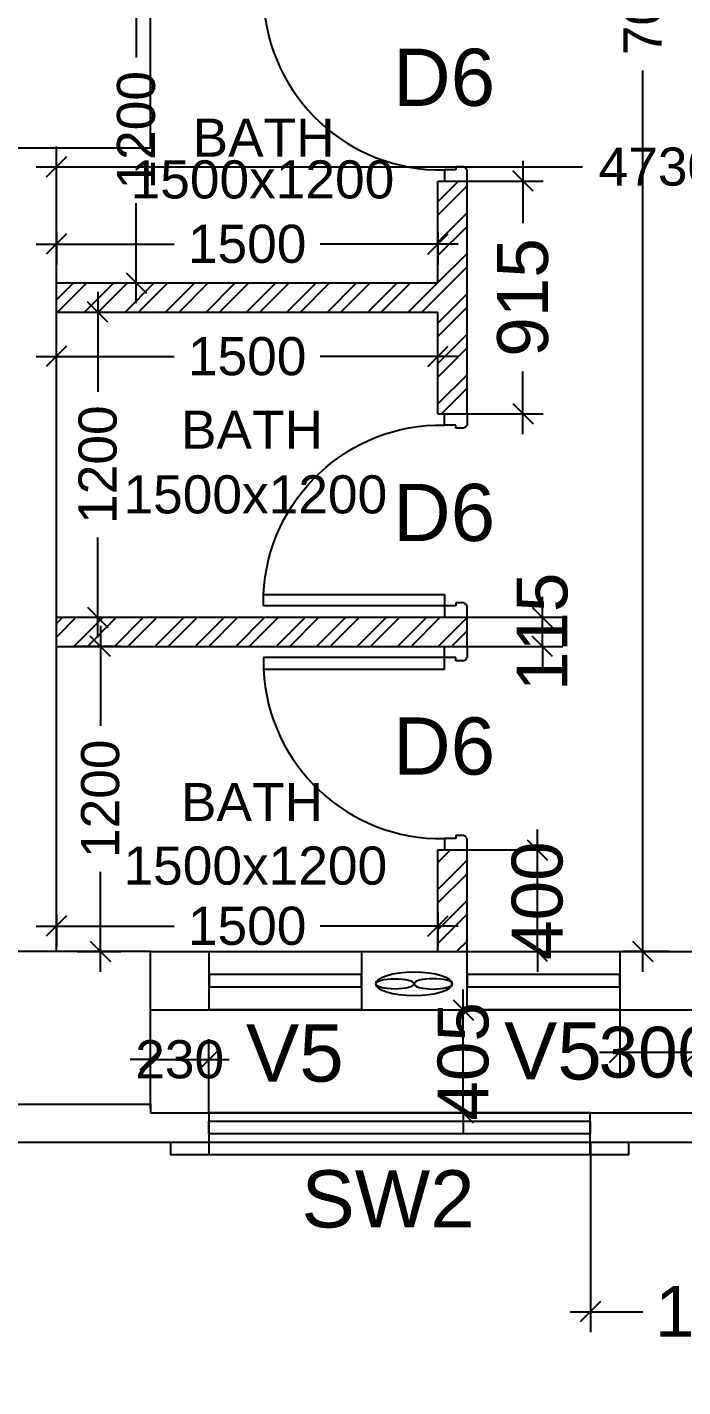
# Model space of a CAD drawing. Extents: x 7620542 to 7843793, y -6476226 to -6093835.
# Drawn here: x 7754414 to 7756992, y -6455836 to -6450489 of the extents above; entities that cross this region are included whole.
import ezdxf
from ezdxf.enums import TextEntityAlignment as Align

# ---------------------------------------------------------------- set-up
doc = ezdxf.new("R2010")
doc.units = 0
doc.header["$LTSCALE"] = 600
doc.header["$MEASUREMENT"] = 0
doc.header["$PDMODE"] = 35
doc.layers.get('0').update_dxf_attribs({"linetype": 'CONTINUOUS'})
doc.layers.get('Defpoints').update_dxf_attribs({"linetype": 'CONTINUOUS'})
for name, color, linetype in [('chajja', 7, 'CONTINUOUS'), ('DIM', 8, 'CONTINUOUS'), ('DIM-TEXT', 8, 'CONTINUOUS'), ('DOOR', 32, 'CONTINUOUS'), ('Ele Proje.', 7, 'CONTINUOUS'), ('Exaust', 8, 'CONTINUOUS'), ('joinery', 7, 'CONTINUOUS'), ('LA-column', 3, 'CONTINUOUS'), ('Room Dim', 1, 'CONTINUOUS'), ('T Wall', 8, 'CONTINUOUS'), ('TEXT', 6, 'CONTINUOUS'), ('Toi. Wall Hat', 3, 'CONTINUOUS'), ('Walls', 7, 'CONTINUOUS'), ('WIN', 151, 'CONTINUOUS'), ('Working Dim', 5, 'CONTINUOUS')]:
    doc.layers.add(name, color=color, linetype=linetype)
doc.styles.add('ari', font='arial.ttf')
doc.styles.add('ARIAL', font='arial.ttf')
doc.styles.add('RT', font='romant.shx')
doc.styles.get("Standard").update_dxf_attribs({"font": 'romans.shx'})
doc.dimstyles.new('int. dim', dxfattribs={"dimtxt": 450, "dimasz": 80, "dimexe": 80, "dimexo": 0, "dimgap": 70, "dimtad": 0, "dimdec": 0, "dimzin": 12, "dimdsep": 46, "dimtxsty": 'ari', "dimblk": 'OBLIQUE', "dimcen": 2, "dimdle": 80, "dimclrd": 256, "dimclre": 256, "dimclrt": 6, "dimadec": 0, "dimazin": 0, "dimtfac": 1, "dimtdec": 0, "dimtix": 1, "dimtmove": 2, "dimatfit": 3, "dimfxl": 1, "dimtolj": 1, "dimtzin": 0, "dimlwd": -1, "dimlwe": -1, "dimarcsym": 0})
doc.dimstyles.new('STANDARD$0', dxfattribs={"dimscale": 0, "dimtxt": 150, "dimasz": 125, "dimexe": 0.75, "dimexo": 1, "dimgap": 25, "dimtad": 1, "dimdec": 0, "dimdsep": 46, "dimtxsty": 'Standard', "dimblk1": 'DOT', "dimblk2": 'DOT', "dimsah": 1, "dimcen": 2.5, "dimclrd": 1, "dimclre": 1, "dimclrt": 3, "dimadec": 0, "dimazin": 0, "dimtfac": 1, "dimtdec": 0, "dimtmove": 0, "dimatfit": 3, "dimldrblk": 'DOT', "dimfxl": 1, "dimtolj": 1, "dimtzin": 0, "dimarcsym": 0})
doc.dimstyles.new('TEXT', dxfattribs={"dimscale": 0, "dimtxt": 600, "dimasz": 300, "dimexe": 300, "dimexo": 30, "dimgap": 50, "dimtad": 0, "dimdec": 0, "dimzin": 0, "dimdsep": 46, "dimtxsty": 'RT', "dimblk": 'OBLIQUE', "dimcen": 0.09, "dimdle": 300, "dimclrd": 256, "dimclre": 256, "dimclrt": 170, "dimadec": 0, "dimazin": 0, "dimtfac": 1, "dimtdec": 0, "dimtofl": 0, "dimtmove": 2, "dimatfit": 3, "dimfxl": 1, "dimfrac": 2, "dimtolj": 1, "dimtzin": 0, "dimlwd": -1, "dimlwe": -1, "dimarcsym": 0})

# ---------------------------------------------------------------- blocks, each defined once
blk = doc.blocks.new('_Oblique')
at = {"color": 0, "linetype": 'ByBlock', "lineweight": -2}
blk.add_line((-0.5, -0.5), (0.5, 0.5), dxfattribs=at)
blk = doc.blocks.new('*D486')
at = {"layer": 'Defpoints', "color": 0, "linetype": 'Continuous', "transparency": 16777216}
for p in [(7720379, -6454803.7, -0.3), (7761439, -6454873.9, -11.4), (7720379, -6458212.2)]:
    blk.add_point(p, dxfattribs=at)
at = {"layer": 'DIM-TEXT', "transparency": 16777216}
for p, q in [((7720379, -6454803.7), (7720379, -6458512.2)), ((7761439, -6454873.9), (7761439, -6458512.2)), ((7720079, -6458212.2), (7730596.3, -6458212.2)), ((7761739, -6458212.2), (7751221.7, -6458212.2))]:
    blk.add_line(p, q, dxfattribs=at)
at = {"layer": 'DIM-TEXT', "linetype": 'Continuous', "transparency": 16777216, "xscale": 300, "yscale": 300, "zscale": 300, "rotation": 180}
blk.add_blockref('_Oblique', (7720379, -6458212.2), dxfattribs=at)
at = {"layer": 'DIM-TEXT', "linetype": 'Continuous', "transparency": 16777216, "xscale": 300, "yscale": 300, "zscale": 300}
blk.add_blockref('_Oblique', (7761439, -6458212.2), dxfattribs=at)
at = {"layer": 'DIM-TEXT', "color": 170, "linetype": 'Continuous', "transparency": 16777216, "insert": (7740909, -6458212.2), "char_height": 750, "attachment_point": 5, "style": 'ari'}
blk.add_mtext('\\A1;{\\H1.067x;GENERAL MEDICINE (MALE - 30 Beds )}', dxfattribs=at)
blk = doc.blocks.new('*D489')
at = {"layer": 'Defpoints', "color": 0, "transparency": 16777216}
for p in [(7755128.6, -6454549), (7754898.9, -6454741.3, -21.5), (7755128.6, -6454758.8, -21.5)]:
    blk.add_point(p, dxfattribs=at)
at = {"layer": 'Working Dim', "transparency": 16777216}
for p, q in [((7754898.9, -6454741.3), (7754898.9, -6454469)), ((7755128.6, -6454758.8), (7755128.6, -6454469)), ((7754898.9, -6454549), (7754818.9, -6454549)), ((7754898.9, -6454549), (7755128.6, -6454549)), ((7755128.6, -6454549), (7755208.6, -6454549))]:
    blk.add_line(p, q, dxfattribs=at)
at = {"layer": 'Working Dim', "transparency": 16777216, "xscale": 80, "yscale": 80, "zscale": 80}
blk.add_blockref('_Oblique', (7754898.9, -6454549), dxfattribs=at)
at = {"layer": 'Working Dim', "transparency": 16777216, "xscale": 80, "yscale": 80, "zscale": 80, "rotation": 180}
blk.add_blockref('_Oblique', (7755128.6, -6454549), dxfattribs=at)
at = {"layer": 'Working Dim', "color": 6, "transparency": 16777216, "insert": (7755013.7, -6454549), "char_height": 150, "attachment_point": 5, "style": 'ari'}
blk.add_mtext('\\A1;230', dxfattribs=at)
blk = doc.blocks.new('*D832')
at = {"layer": 'Defpoints', "color": 0, "transparency": 16777216}
for p in [(7720379.1, -6454723.9), (7761439.2, -6454874.2), (7761439.2, -6459253.4)]:
    blk.add_point(p, dxfattribs=at)
at = {"layer": 'DIM', "color": 8, "transparency": 16777216}
for p, q in [((7720379.1, -6454723.9), (7720379.1, -6459553.4)), ((7761439.2, -6454874.2), (7761439.2, -6459553.4)), ((7720079.1, -6459253.4), (7739201.2, -6459253.4)), ((7761739.2, -6459253.4), (7742617.1, -6459253.4))]:
    blk.add_line(p, q, dxfattribs=at)
at = {"layer": 'DIM', "color": 8, "transparency": 16777216, "xscale": 300, "yscale": 300, "zscale": 300, "rotation": 180}
blk.add_blockref('_Oblique', (7720379.1, -6459253.4), dxfattribs=at)
at = {"layer": 'DIM', "color": 8, "transparency": 16777216, "xscale": 300, "yscale": 300, "zscale": 300}
blk.add_blockref('_Oblique', (7761439.2, -6459253.4), dxfattribs=at)
at = {"layer": 'DIM', "color": 7, "transparency": 16777216, "insert": (7740909.2, -6459253.4), "char_height": 750, "attachment_point": 5, "style": 'ari'}
blk.add_mtext('\\A1;41.06m', dxfattribs=at)
blk = doc.blocks.new('*D1853')
at = {"layer": 'Defpoints', "color": 0, "transparency": 16777216}
for p in [(7756628.6, -6454873.8, -21.5), (7757758.7, -6454874.2, -7.8), (7757758.7, -6455540.7)]:
    blk.add_point(p, dxfattribs=at)
at = {"layer": 'Working Dim', "transparency": 16777216}
for p, q in [((7756628.6, -6454873.8), (7756628.6, -6455620.7)), ((7757758.7, -6454874.2), (7757758.7, -6455620.7)), ((7756548.6, -6455540.7), (7756834.8, -6455540.7)), ((7757838.7, -6455540.7), (7757552.5, -6455540.7))]:
    blk.add_line(p, q, dxfattribs=at)
at = {"layer": 'Working Dim', "transparency": 16777216, "xscale": 80, "yscale": 80, "zscale": 80, "rotation": 180}
blk.add_blockref('_Oblique', (7756628.6, -6455540.7), dxfattribs=at)
at = {"layer": 'Working Dim', "transparency": 16777216, "xscale": 80, "yscale": 80, "zscale": 80}
blk.add_blockref('_Oblique', (7757758.7, -6455540.7), dxfattribs=at)
at = {"layer": 'Working Dim', "color": 6, "transparency": 16777216, "insert": (7757193.6, -6455540.7), "char_height": 200, "attachment_point": 5, "style": 'ari'}
blk.add_mtext('\\A1;1130', dxfattribs=at)
blk = doc.blocks.new('A$C153C7E87')
at = {"layer": 'Exaust', "color": 10, "extrusion": (0, 0, -1)}
for centre, major_axis, ratio in [((0, 0), (150.2, 0.1), 0.312125), ((-75.1, 0), (75.1, 0), 0.271389)]:
    blk.add_ellipse(centre, major_axis=major_axis, ratio=ratio, start_param=3.141593, end_param=9.424778, dxfattribs=at)
at = {"layer": 'Exaust', "color": 10}
blk.add_ellipse((75.1, 0), major_axis=(75.1, 0), ratio=0.271389, dxfattribs=at)
blk = doc.blocks.new('*D2109')
at = {"layer": 'Defpoints', "color": 0, "transparency": 16777216}
for p in [(7755959.4, -6454354, -21), (7756129.1, -6454354), (7755964.4, -6454758.9, -21.5)]:
    blk.add_point(p, dxfattribs=at)
at = {"layer": 'Working Dim', "transparency": 16777216}
for p, q in [((7756129.1, -6454354), (7756129.1, -6454274)), ((7755959.4, -6454354), (7756209.1, -6454354)), ((7756129.1, -6454758.9), (7756129.1, -6454354)), ((7755964.4, -6454758.9), (7756209.1, -6454758.9)), ((7756129.1, -6454758.9), (7756129.1, -6454838.9))]:
    blk.add_line(p, q, dxfattribs=at)
at = {"layer": 'Working Dim', "transparency": 16777216, "xscale": 80, "yscale": 80, "zscale": 80}
for p, rotation in [((7756129.1, -6454354), 270), ((7756129.1, -6454758.9), 90)]:
    blk.add_blockref('_Oblique', p, dxfattribs=dict(at, rotation=rotation))
at = {"layer": 'Working Dim', "color": 6, "transparency": 16777216, "insert": (7756129.1, -6454556.4), "char_height": 200, "attachment_point": 5, "rotation": 90, "style": 'ari'}
blk.add_mtext('\\A1;405', dxfattribs=at)
blk = doc.blocks.new('*D2112')
at = {"layer": 'Defpoints', "color": 0, "transparency": 16777216}
for p in [(7756744, -6454353.9), (7757044.1, -6454353.9), (7756744, -6454521.3)]:
    blk.add_point(p, dxfattribs=at)
at = {"layer": 'Working Dim', "transparency": 16777216}
for p, q in [((7756744, -6454353.9), (7756744, -6454601.3)), ((7757044.1, -6454353.9), (7757044.1, -6454601.3)), ((7756744, -6454521.3), (7756664, -6454521.3)), ((7757044.1, -6454521.3), (7756744, -6454521.3)), ((7757044.1, -6454521.3), (7757124.1, -6454521.3))]:
    blk.add_line(p, q, dxfattribs=at)
at = {"layer": 'Working Dim', "transparency": 16777216, "xscale": 80, "yscale": 80, "zscale": 80}
blk.add_blockref('_Oblique', (7756744, -6454521.3), dxfattribs=at)
at = {"layer": 'Working Dim', "transparency": 16777216, "xscale": 80, "yscale": 80, "zscale": 80, "rotation": 180}
blk.add_blockref('_Oblique', (7757044.1, -6454521.3), dxfattribs=at)
at = {"layer": 'Working Dim', "color": 6, "transparency": 16777216, "insert": (7756894, -6454521.3), "char_height": 200, "attachment_point": 5, "style": 'ari'}
blk.add_mtext('\\A1;300', dxfattribs=at)
blk = doc.blocks.new('1000')
at = {"layer": 'DOOR'}
for p, q in [((0, -100), (0, 0)), ((0, 0), (49.7, 0)), ((49.7, 0), (49.7, -2.2)), ((63.2, -49.5), (49.7, -49.5)), ((49.7, -49.5), (49.7, -100)), ((63.2, -13.5), (61, -13.5)), ((63.2, -13.5), (63.2, -49.5)), ((836.8, -13.5), (836.8, -49.5)), ((836.8, -13.5), (839, -13.5)), ((836.8, -49.5), (850.3, -49.5)), ((850.3, 0), (850.3, -2.2)), ((900, 0), (850.3, 0)), ((850.3, -49.5), (850.3, -100)), ((900, -100), (900, 0)), ((49.7, -100), (0, -100)), ((49.7, -100), (49.7, -900.6)), ((100.2, -100), (49.7, -100)), ((100.2, -900.6), (100.2, -100)), ((850.3, -100), (900, -100)), ((49.7, -900.6), (100.2, -900.6))]:
    blk.add_line(p, q, dxfattribs=at)
for centre, major_axis, start_param, end_param in [((49.7, -13.5), (-7.95, 7.95), 3.926991, 5.497787), ((850.3, -13.5), (7.95, 7.95), 0.785398, 2.356194)]:
    blk.add_ellipse(centre, major_axis=major_axis, ratio=1, start_param=start_param, end_param=end_param, dxfattribs=at)
at = {"layer": 'DOOR', "color": 145}
blk.add_ellipse((64.3, -115.3), major_axis=(-519.7, 589.8), ratio=1, start_param=2.464943, end_param=4.009476, dxfattribs=at)
blk = doc.blocks.new('*D2489')
at = {"layer": 'Defpoints', "color": 0, "transparency": 16777216}
for p in [(7754529, -6453978.5, 5.1), (7756029, -6453968.9, -0.7), (7756029, -6454024)]:
    blk.add_point(p, dxfattribs=at)
at = {"layer": 'Working Dim', "transparency": 16777216}
for p, q in [((7754529, -6453978.5), (7754529, -6454104)), ((7756029, -6453968.9), (7756029, -6454104)), ((7754449, -6454024), (7754992.3, -6454024)), ((7756109, -6454024), (7755565.6, -6454024))]:
    blk.add_line(p, q, dxfattribs=at)
at = {"layer": 'Working Dim', "transparency": 16777216, "xscale": 80, "yscale": 80, "zscale": 80, "rotation": 180}
blk.add_blockref('_Oblique', (7754529, -6454024), dxfattribs=at)
at = {"layer": 'Working Dim', "transparency": 16777216, "xscale": 80, "yscale": 80, "zscale": 80}
blk.add_blockref('_Oblique', (7756029, -6454024), dxfattribs=at)
at = {"layer": 'Working Dim', "color": 6, "transparency": 16777216, "insert": (7755279, -6454024), "char_height": 150, "attachment_point": 5, "style": 'ari'}
blk.add_mtext('\\A1;1500', dxfattribs=at)
blk = doc.blocks.new('*D2490')
at = {"layer": 'Defpoints', "color": 0, "transparency": 16777216}
for p in [(7754610, -6452923.4, -0.7), (7754701.9, -6452923.4), (7754610, -6454123.8, 3.9)]:
    blk.add_point(p, dxfattribs=at)
at = {"layer": 'Working Dim', "transparency": 16777216}
for p, q in [((7754701.9, -6452843.4), (7754701.9, -6453236.9)), ((7754610, -6452923.4), (7754781.9, -6452923.4)), ((7754701.9, -6454203.8), (7754701.9, -6453810.2)), ((7754610, -6454123.8), (7754781.9, -6454123.8))]:
    blk.add_line(p, q, dxfattribs=at)
at = {"layer": 'Working Dim', "transparency": 16777216, "xscale": 80, "yscale": 80, "zscale": 80}
for p, rotation in [((7754701.9, -6452923.4), 90), ((7754701.9, -6454123.8), 270)]:
    blk.add_blockref('_Oblique', p, dxfattribs=dict(at, rotation=rotation))
at = {"layer": 'Working Dim', "color": 6, "transparency": 16777216, "insert": (7754701.9, -6453523.6), "char_height": 150, "attachment_point": 5, "rotation": 90, "style": 'ari'}
blk.add_mtext('\\A1;1200', dxfattribs=at)
blk = doc.blocks.new('*D2491')
at = {"layer": 'Defpoints', "color": 0, "transparency": 16777216}
for p in [(7754577.8, -6451609.4, -0.7), (7754691.8, -6451609.4), (7754577.8, -6452809.4, -0.7)]:
    blk.add_point(p, dxfattribs=at)
at = {"layer": 'Working Dim', "transparency": 16777216}
for p, q in [((7754691.8, -6451529.4), (7754691.8, -6451922.7)), ((7754577.8, -6451609.4), (7754771.8, -6451609.4)), ((7754691.8, -6452889.4), (7754691.8, -6452496)), ((7754577.8, -6452809.4), (7754771.8, -6452809.4))]:
    blk.add_line(p, q, dxfattribs=at)
at = {"layer": 'Working Dim', "transparency": 16777216, "xscale": 80, "yscale": 80, "zscale": 80}
for p, rotation in [((7754691.8, -6451609.4), 90), ((7754691.8, -6452809.4), 270)]:
    blk.add_blockref('_Oblique', p, dxfattribs=dict(at, rotation=rotation))
at = {"layer": 'Working Dim', "color": 6, "transparency": 16777216, "insert": (7754691.8, -6452209.4), "char_height": 150, "attachment_point": 5, "rotation": 90, "style": 'ari'}
blk.add_mtext('\\A1;1200', dxfattribs=at)
blk = doc.blocks.new('*D2492')
at = {"layer": 'Defpoints', "color": 0, "transparency": 16777216}
for p in [(7756029, -6451783.8), (7754529, -6451933.2, 5.1), (7756029, -6451933.2, -0.7)]:
    blk.add_point(p, dxfattribs=at)
at = {"layer": 'Working Dim', "transparency": 16777216}
for p, q in [((7754529, -6451933.2), (7754529, -6451703.8)), ((7756029, -6451933.2), (7756029, -6451703.8)), ((7754449, -6451783.8), (7754992.3, -6451783.8)), ((7756109, -6451783.8), (7755565.6, -6451783.8))]:
    blk.add_line(p, q, dxfattribs=at)
at = {"layer": 'Working Dim', "transparency": 16777216, "xscale": 80, "yscale": 80, "zscale": 80, "rotation": 180}
blk.add_blockref('_Oblique', (7754529, -6451783.8), dxfattribs=at)
at = {"layer": 'Working Dim', "transparency": 16777216, "xscale": 80, "yscale": 80, "zscale": 80}
blk.add_blockref('_Oblique', (7756029, -6451783.8), dxfattribs=at)
at = {"layer": 'Working Dim', "color": 6, "transparency": 16777216, "insert": (7755279, -6451783.8), "char_height": 150, "attachment_point": 5, "style": 'ari'}
blk.add_mtext('\\A1;1500', dxfattribs=at)
blk = doc.blocks.new('*D2493')
at = {"layer": 'Defpoints', "color": 0, "transparency": 16777216}
for p in [(7754620.4, -6450294.4, -0.7), (7754842.9, -6450294.4), (7754620.4, -6451494.4, -0.7)]:
    blk.add_point(p, dxfattribs=at)
at = {"layer": 'Working Dim', "transparency": 16777216}
for p, q in [((7754842.9, -6450214.4), (7754842.9, -6450607.7)), ((7754620.4, -6450294.4), (7754922.9, -6450294.4)), ((7754842.9, -6451574.4), (7754842.9, -6451181)), ((7754620.4, -6451494.4), (7754922.9, -6451494.4))]:
    blk.add_line(p, q, dxfattribs=at)
at = {"layer": 'Working Dim', "transparency": 16777216, "xscale": 80, "yscale": 80, "zscale": 80}
for p, rotation in [((7754842.9, -6450294.4), 90), ((7754842.9, -6451494.4), 270)]:
    blk.add_blockref('_Oblique', p, dxfattribs=dict(at, rotation=rotation))
at = {"layer": 'Working Dim', "color": 6, "transparency": 16777216, "insert": (7754842.9, -6450894.4), "char_height": 150, "attachment_point": 5, "rotation": 90, "style": 'ari'}
blk.add_mtext('\\A1;1200', dxfattribs=at)
blk = doc.blocks.new('*D2494')
at = {"layer": 'Defpoints', "color": 0, "transparency": 16777216}
for p in [(7754529, -6451294.4, 5.1), (7756029, -6451294.4, -0.7), (7754529, -6451341.9)]:
    blk.add_point(p, dxfattribs=at)
at = {"layer": 'Working Dim', "transparency": 16777216}
for p, q in [((7754529, -6451294.4), (7754529, -6451421.9)), ((7756029, -6451294.4), (7756029, -6451421.9)), ((7754449, -6451341.9), (7754992.3, -6451341.9)), ((7756109, -6451341.9), (7755565.6, -6451341.9))]:
    blk.add_line(p, q, dxfattribs=at)
at = {"layer": 'Working Dim', "transparency": 16777216, "xscale": 80, "yscale": 80, "zscale": 80, "rotation": 180}
blk.add_blockref('_Oblique', (7754529, -6451341.9), dxfattribs=at)
at = {"layer": 'Working Dim', "transparency": 16777216, "xscale": 80, "yscale": 80, "zscale": 80}
blk.add_blockref('_Oblique', (7756029, -6451341.9), dxfattribs=at)
at = {"layer": 'Working Dim', "color": 6, "transparency": 16777216, "insert": (7755279, -6451341.9), "char_height": 150, "attachment_point": 5, "style": 'ari'}
blk.add_mtext('\\A1;1500', dxfattribs=at)
blk = doc.blocks.new('*D2497')
at = {"layer": 'Defpoints', "color": 0, "transparency": 16777216}
for p in [(7759259.1, -6451038.2), (7754529, -6451233.5, 5.1), (7759259.1, -6451402.3, 5.1)]:
    blk.add_point(p, dxfattribs=at)
at = {"layer": 'Working Dim', "transparency": 16777216}
for p, q in [((7754529, -6451233.5), (7754529, -6450958.2)), ((7759259.1, -6451402.3), (7759259.1, -6450958.2)), ((7754449, -6451038.2), (7756597.3, -6451038.2)), ((7759339.1, -6451038.2), (7757190.8, -6451038.2))]:
    blk.add_line(p, q, dxfattribs=at)
at = {"layer": 'Working Dim', "transparency": 16777216, "xscale": 80, "yscale": 80, "zscale": 80, "rotation": 180}
blk.add_blockref('_Oblique', (7754529, -6451038.2), dxfattribs=at)
at = {"layer": 'Working Dim', "transparency": 16777216, "xscale": 80, "yscale": 80, "zscale": 80}
blk.add_blockref('_Oblique', (7759259.1, -6451038.2), dxfattribs=at)
at = {"layer": 'Working Dim', "color": 6, "transparency": 16777216, "insert": (7756894, -6451038.2), "char_height": 150, "attachment_point": 5, "style": 'ari'}
blk.add_mtext('\\A1;4730', dxfattribs=at)
blk = doc.blocks.new('*D2498')
at = {"layer": 'Defpoints', "color": 0, "transparency": 16777216}
for p in [(7756444.1, -6447038.8, 5.1), (7756834.8, -6447038.8), (7756940.2, -6454123.8, 5.1)]:
    blk.add_point(p, dxfattribs=at)
at = {"layer": 'Working Dim', "transparency": 16777216}
for p, q in [((7756834.8, -6446958.8), (7756834.8, -6450072.1)), ((7756444.1, -6447038.8), (7756914.8, -6447038.8)), ((7756834.8, -6454203.8), (7756834.8, -6450659.9)), ((7756940.2, -6454123.8), (7756754.8, -6454123.8))]:
    blk.add_line(p, q, dxfattribs=at)
at = {"layer": 'Working Dim', "transparency": 16777216, "xscale": 80, "yscale": 80, "zscale": 80}
for p, rotation in [((7756834.8, -6447038.8), 90), ((7756834.8, -6454123.8), 270)]:
    blk.add_blockref('_Oblique', p, dxfattribs=dict(at, rotation=rotation))
at = {"layer": 'Working Dim', "color": 6, "transparency": 16777216, "insert": (7756834.8, -6450366), "char_height": 150, "attachment_point": 5, "rotation": 90, "style": 'ari'}
blk.add_mtext('\\A1;7085', dxfattribs=at)
blk = doc.blocks.new('*D2501')
at = {"layer": 'Defpoints', "color": 0, "transparency": 16777216}
for p in [(7756144, -6453724.4), (7756420.5, -6453724.4), (7756144, -6454123.8)]:
    blk.add_point(p, dxfattribs=at)
at = {"layer": 'Working Dim', "transparency": 16777216}
for p, q in [((7756420.5, -6453724.4), (7756420.5, -6453644.4)), ((7756144, -6453724.4), (7756500.5, -6453724.4)), ((7756420.5, -6454123.8), (7756420.5, -6453724.4)), ((7756144, -6454123.8), (7756500.5, -6454123.8)), ((7756420.5, -6454123.8), (7756420.5, -6454203.8))]:
    blk.add_line(p, q, dxfattribs=at)
at = {"layer": 'Working Dim', "transparency": 16777216, "xscale": 80, "yscale": 80, "zscale": 80}
for p, rotation in [((7756420.5, -6453724.4), 270), ((7756420.5, -6454123.8), 90)]:
    blk.add_blockref('_Oblique', p, dxfattribs=dict(at, rotation=rotation))
at = {"layer": 'Working Dim', "color": 6, "transparency": 16777216, "insert": (7756420.5, -6453924.1), "char_height": 200, "attachment_point": 5, "rotation": 90, "style": 'ari'}
blk.add_mtext('\\A1;400', dxfattribs=at)
blk = doc.blocks.new('*D2502')
at = {"layer": 'Defpoints', "color": 0, "transparency": 16777216}
for p in [(7756144, -6452809.4), (7756439.8, -6452809.4), (7756144, -6452924.4)]:
    blk.add_point(p, dxfattribs=at)
at = {"layer": 'Working Dim', "transparency": 16777216}
for p, q in [((7756439.8, -6452809.4), (7756439.8, -6452729.4)), ((7756144, -6452809.4), (7756519.8, -6452809.4)), ((7756439.8, -6452924.4), (7756439.8, -6452809.4)), ((7756144, -6452924.4), (7756519.8, -6452924.4)), ((7756439.8, -6452924.4), (7756439.8, -6453004.4))]:
    blk.add_line(p, q, dxfattribs=at)
at = {"layer": 'Working Dim', "transparency": 16777216, "xscale": 80, "yscale": 80, "zscale": 80}
for p, rotation in [((7756439.8, -6452809.4), 270), ((7756439.8, -6452924.4), 90)]:
    blk.add_blockref('_Oblique', p, dxfattribs=dict(at, rotation=rotation))
at = {"layer": 'Working Dim', "color": 6, "transparency": 16777216, "insert": (7756439.8, -6452866.9), "char_height": 200, "attachment_point": 5, "rotation": 90, "style": 'ari'}
blk.add_mtext('\\A1;115', dxfattribs=at)
blk = doc.blocks.new('*D2503')
at = {"layer": 'Defpoints', "color": 0, "transparency": 16777216}
for p in [(7756144, -6451094.4), (7756363.5, -6451094.4), (7756144, -6452009.4)]:
    blk.add_point(p, dxfattribs=at)
at = {"layer": 'Working Dim', "transparency": 16777216}
for p, q in [((7756363.5, -6451014.4), (7756363.5, -6451260.2)), ((7756144, -6451094.4), (7756443.5, -6451094.4)), ((7756363.5, -6452089.4), (7756363.5, -6451843.5)), ((7756144, -6452009.4), (7756443.5, -6452009.4))]:
    blk.add_line(p, q, dxfattribs=at)
at = {"layer": 'Working Dim', "transparency": 16777216, "xscale": 80, "yscale": 80, "zscale": 80}
for p, rotation in [((7756363.5, -6451094.4), 90), ((7756363.5, -6452009.4), 270)]:
    blk.add_blockref('_Oblique', p, dxfattribs=dict(at, rotation=rotation))
at = {"layer": 'Working Dim', "color": 6, "transparency": 16777216, "insert": (7756363.5, -6451551.9), "char_height": 200, "attachment_point": 5, "rotation": 90, "style": 'ari'}
blk.add_mtext('\\A1;915', dxfattribs=at)

msp = doc.modelspace()

# ---------------------------------------------------------------- hatches: boundary and pattern name
at = {"layer": 'Toi. Wall Hat'}
h = msp.add_hatch(dxfattribs=at)
h.set_pattern_fill('ANSI32', color=10, scale=300, style=0)
h.set_pattern_definition([(45, (832124.8, -81878.66), (-79.5495129, 79.5495129), []), (45, (832177.84, -81878.66), (-79.5495129, 79.5495129), [])])
h.paths.add_polyline_path([(7757759.107, -6448979.351), (7757644.107, -6448979.351), (7757644.107, -6449379.882), (7757759.107, -6449379.882)])
h.paths.add_polyline_path([(7756143.974, -6448979.351), (7756028.974, -6448979.351), (7756028.974, -6449379.882), (7756143.974, -6449379.882)])
h.paths.add_polyline_path([(7756143.974, -6450179.882), (7754528.974, -6450179.882), (7754528.974, -6450294.882), (7756143.974, -6450294.882)])
h.paths.add_polyline_path([(7759259.107, -6450179.882), (7757644.107, -6450179.882), (7757644.107, -6450294.882), (7759259.107, -6450294.882)])
h.paths.add_polyline_path([(7759259.107, -6451494.882), (7757759.107, -6451494.882), (7757759.107, -6451094.882), (7757644.107, -6451094.882), (7757644.107, -6452009.882), (7757759.107, -6452009.882), (7757759.107, -6451609.882), (7759259.107, -6451609.882)])
h.paths.add_polyline_path([(7756143.974, -6451094.882), (7756028.974, -6451094.882), (7756028.974, -6451494.882), (7754528.974, -6451494.882), (7754528.974, -6451609.882), (7756028.974, -6451609.882), (7756028.974, -6452009.882), (7756143.974, -6452009.882)])
h.paths.add_polyline_path([(7756143.974, -6452809.882), (7754528.974, -6452809.882), (7754528.974, -6452924.882), (7756143.974, -6452924.882)])
h.paths.add_polyline_path([(7756143.974, -6453724.882), (7756028.974, -6453724.882), (7756028.974, -6454124.351), (7756143.974, -6454124.351)])
h.paths.add_polyline_path([(7757759.107, -6453724.882), (7757644.107, -6453724.882), (7757644.107, -6454124.351), (7757759.107, -6454124.351)])
h.paths.add_polyline_path([(7759259.107, -6452809.882), (7757644.107, -6452809.882), (7757644.107, -6452924.882), (7759259.107, -6452924.882)])

# ---------------------------------------------------------------- linework, layer by layer
at = {"layer": 'chajja', "color": 8}
msp.add_line((7756628.398, -6454923.885, -14.83), (7755128.398, -6454923.885, -14.83), dxfattribs=at)
at = {"layer": 'Ele Proje.', "elevation": -14.83}
for points in [[(7755128.398, -6454873.885), (7755128.398, -6454923.885), (7754978.398, -6454923.885), (7754978.398, -6454873.885)], [(7756778.398, -6454873.885), (7756778.398, -6454923.885), (7756628.398, -6454923.885), (7756628.398, -6454873.885)]]:
    msp.add_lwpolyline(points, dxfattribs=at)
at = {"layer": 'LA-column', "color": 2, "flags": 128}
for points, elevation in [([(7754298.972, -6450963.752), (7754898.972, -6450963.752), (7754898.972, -6450363.752), (7754298.972, -6450363.752)], -11.41), ([(7754299.15, -6454723.9), (7754899.15, -6454723.9), (7754899.15, -6454123.9), (7754299.15, -6454123.9)], -12.548)]:
    msp.add_lwpolyline(points, close=True, dxfattribs=dict(at, elevation=elevation))
at = {"layer": 'T Wall', "color": 6, "linetype": 'Continuous'}
for p, q in [((7756028.974, -6451494.351, -15.969), (7756028.974, -6451094.351, -15.969)), ((7756028.974, -6451094.351, -15.969), (7756143.974, -6451094.351, -15.969)), ((7756143.974, -6452009.351, -15.969), (7756143.974, -6451094.351, -15.969)), ((7754528.974, -6451494.351, -15.969), (7756028.974, -6451494.351, -15.969)), ((7754528.974, -6451609.351, -15.969), (7756028.974, -6451609.351, -15.969)), ((7756028.974, -6452009.351, -15.969), (7756028.974, -6451609.351, -15.969)), ((7756028.974, -6452009.351, -15.969), (7756143.974, -6452009.351, -15.969)), ((7754528.974, -6452809.351, -15.969), (7756143.974, -6452809.351, -15.969)), ((7756143.974, -6452924.351, -15.969), (7756143.974, -6452809.351, -15.969)), ((7754528.974, -6452924.351, -15.969), (7756143.974, -6452924.351, -15.969)), ((7756028.974, -6454124.351, -15.969), (7756028.974, -6453724.351, -15.969)), ((7756028.974, -6453724.351, -15.969), (7756143.974, -6453724.351, -15.969)), ((7756143.974, -6454124.351, -15.969), (7756143.974, -6453724.351, -15.969))]:
    msp.add_line(p, q, dxfattribs=at)
at = {"layer": 'Walls'}
for p, q in [((7754528.883, -6454124.017, -14.83), (7754528.883, -6450963.837, -14.83)), ((7754898.704, -6454723.879, -14.83), (7754898.704, -6454758.916, -14.83)), ((7754898.704, -6454758.916, -14.83), (7760688.838, -6454758.916, -14.83)), ((7753199.164, -6454873.916, -14.83), (7761438.84, -6454873.916, -14.83))]:
    msp.add_line(p, q, dxfattribs=at)
at = {"layer": 'Walls', "linetype": 'Continuous'}
for p, q in [((7754899.15, -6454123.938, -12.548), (7759259.284, -6454123.938, -12.548)), ((7754899.15, -6454353.938, -12.548), (7759489.106, -6454354.002, -12.548))]:
    msp.add_line(p, q, dxfattribs=at)
at = {"layer": 'WIN', "linetype": 'Continuous'}
for points, elevation in [([(7755729.15, -6454353.869), (7755129.15, -6454353.869), (7755129.15, -6454123.869), (7755729.15, -6454123.869)], -12.548), ([(7756743.973, -6454353.869), (7756143.973, -6454353.869), (7756143.973, -6454123.869), (7756743.973, -6454123.869)], -12.548), ([(7755729.15, -6454215.028), (7755129.15, -6454215.028), (7755129.15, -6454262.71), (7755729.15, -6454262.71)], -12.548), ([(7756743.973, -6454215.028), (7756143.973, -6454215.028), (7756143.973, -6454262.71), (7756743.973, -6454262.71)], -12.548), ([(7755128.398, -6454873.885), (7756628.398, -6454873.885), (7756628.398, -6454758.885), (7755128.398, -6454758.885)], -14.83), ([(7755128.398, -6454791.102), (7756628.398, -6454791.102), (7756628.398, -6454841.668), (7755128.398, -6454841.668)], -14.83)]:
    msp.add_lwpolyline(points, close=True, dxfattribs=dict(at, elevation=elevation))

# ---------------------------------------------------------------- block references
at = {"layer": 'DOOR', "linetype": 'Continuous'}
for p, xscale, yscale, zscale, rotation in [((7756143.974, -6450294.351, -15.969), 0.8888888880610689, 0.8888888880610689, 0.8888888880610689, 270.0000128466253), ((7756143.866, -6452809.351, -15.969), -0.8888888880610685, 0.8888888927176595, 0.8888888919152134, 269.9999872734366), ((7756143.974, -6452924.351, -15.969), 0.8888888880610689, 0.8888888880610689, 0.8888888880610689, 270.0000128466253)]:
    msp.add_blockref('1000', p, dxfattribs=dict(at, xscale=xscale, yscale=yscale, zscale=zscale, rotation=rotation))
at = {"layer": 'Exaust', "linetype": 'Continuous', "xscale": -1, "rotation": 180}
msp.add_blockref('A$C153C7E87', (7755935.133, -6454251.366, -4.825), dxfattribs=at)

# ---------------------------------------------------------------- texts
at = {"layer": 'joinery', "style": 'ari'}
for s, p in [('D6', (7756053.332, -6450798.489, -15.969)), ('D6', (7756053.332, -6452509.935, -15.969)), ('D6', (7756053.332, -6453428.489, -15.969)), ('V5', (7755466.587, -6454636.089, -4.128)), ('V5', (7756481.41, -6454627.479, -4.279)), ('SW2', (7755833.064, -6455209.568, -14.83))]:
    msp.add_text(s, height=225, dxfattribs=at).set_placement(p, align=Align.CENTER)
at = {"layer": 'Room Dim', "style": 'ARIAL'}
for p in [(7755339.163, -6451162.679, -15.969), (7755311.178, -6452401.298, -15.969), (7755311.178, -6453861.185, -15.969)]:
    msp.add_text('1500x1200', height=150, dxfattribs=at).set_placement(p, align=Align.CENTER)
at = {"layer": 'TEXT', "color": 7, "style": 'ARIAL'}
for p in [(7755343.52, -6450998.222, -15.969), (7755298.13, -6452147.065, -15.969), (7755298.13, -6453611.496, -15.969)]:
    msp.add_text('BATH', height=150, dxfattribs=at).set_placement(p, align=Align.CENTER)

# ---------------------------------------------------------------- dimensions: what is measured, and where the dimension line sits
at = {"layer": 'DIM'}
dim = msp.add_linear_dim(base=(7761439.195, -6459253.401, -14.83), p1=(7720379.146, -6454723.918, -14.83), p2=(7761439.195, -6454874.249, -14.83), angle=180, dimstyle='STANDARD$0', override={"dimscale": 1, "dimtxt": 750, "dimasz": 300, "dimexe": 300, "dimexo": 0, "dimgap": 1, "dimtad": 0, "dimdec": 2, "dimlfac": 0.001, "dimzin": 0, "dimpost": 'm', "dimtxsty": 'ari', "dimblk1": 'Oblique', "dimblk2": 'Oblique', "dimcen": 0, "dimdle": 300, "dimclrd": 8, "dimclre": 8, "dimclrt": 7, "dimadec": 2, "dimtdec": 2, "dimtmove": 2, "dimfxl": 0.75, "dimfrac": 1, "dimlwd": 65535, "dimlwe": 65535}, dxfattribs=at)
dim.commit()
dim.dimension.update_dxf_attribs({"geometry": '*D832', "text_midpoint": (7740909.17, -6459253.401, -14.83)})
at = {"layer": 'DIM-TEXT', "linetype": 'Continuous'}
dim = msp.add_linear_dim(base=(7720378.966, -6458212.227, -3.428), p1=(7761439.023, -6454873.885, -14.83), p2=(7720378.966, -6454803.727, -3.776), angle=180, text='{\\H1.067x;GENERAL MEDICINE (MALE - 30 Beds )}', dimstyle='TEXT', override={"dimscale": 1, "dimtxt": 750, "dimexo": 0, "dimtxsty": 'ari'}, dxfattribs=at)
dim.commit()
dim.dimension.update_dxf_attribs({"geometry": '*D486', "text_midpoint": (7740908.995, -6458212.227, -3.428)})
at = {"layer": 'Working Dim'}
dim = msp.add_linear_dim(base=(7756834.768, -6447038.821, -17.679), p1=(7756940.171, -6454123.821, -12.548), p2=(7756444.107, -6447038.821, -12.548), angle=90, dimstyle='int. dim', override={"dimtxt": 150}, dxfattribs=at)
dim.commit()
dim.dimension.update_dxf_attribs({"geometry": '*D2498', "text_midpoint": (7756834.768, -6450366.001, -17.679), "dimtype": 160})
for base, p1, p2, override, picture, middle in [((7754842.9, -6450294.351, -17.679), (7754620.374, -6451494.351, -18.371), (7754620.374, -6450294.351, -18.371), {"dimtxt": 150}, '*D2493', (7754842.9, -6450894.351, -17.679)), ((7756363.46, -6451094.351, -15.969), (7756143.974, -6452009.351, -15.969), (7756143.974, -6451094.351, -15.969), {"dimtxt": 200, "dimarcsym": 1}, '*D2503', (7756363.46, -6451551.851, -15.969)), ((7754691.831, -6451609.351, -15.969), (7754577.793, -6452809.351, -16.66), (7754577.793, -6451609.351, -16.66), {"dimtxt": 150}, '*D2491', (7754691.831, -6452209.351, -15.969)), ((7756439.757, -6452809.351, -15.969), (7756143.974, -6452924.351, -15.969), (7756143.974, -6452809.351, -15.969), {"dimtxt": 200, "dimarcsym": 1}, '*D2502', (7756439.757, -6452866.851, -15.969)), ((7754701.908, -6452923.351, -15.969), (7754610.049, -6454123.787, -12.089), (7754610.049, -6452923.351, -16.66), {"dimtxt": 150}, '*D2490', (7754701.908, -6453523.569, -15.969)), ((7756129.133, -6454353.953, 14.109), (7755964.375, -6454758.885, -7.417), (7755959.382, -6454353.953, -6.895), {"dimtxt": 200}, '*D2109', (7756129.133, -6454556.419, 14.109))]:
    dim = msp.add_linear_dim(base=base, p1=p1, p2=p2, angle=90, dimstyle='int. dim', override=override, dxfattribs=at)
    dim.commit()
    dim.dimension.update_dxf_attribs({"geometry": picture, "text_midpoint": middle})
for base, p1, p2, override, picture, middle in [((7759259.107, -6451038.156, -17.679), (7754528.974, -6451233.506, -12.548), (7759259.107, -6451402.28, -12.548), {"dimtxt": 150}, '*D2497', (7756894.041, -6451038.156, -17.679)), ((7754528.974, -6451341.871, -17.679), (7756028.974, -6451294.351, -18.371), (7754528.974, -6451294.351, -12.548), {"dimtxt": 150}, '*D2494', (7755278.974, -6451341.871, -17.679)), ((7756028.974, -6451783.767, -17.679), (7754528.974, -6451933.211, -12.548), (7756028.974, -6451933.211, -18.371), {"dimtxt": 150}, '*D2492', (7755278.974, -6451783.767, -17.679)), ((7756028.974, -6454023.978, -17.679), (7754528.974, -6453978.505, -12.548), (7756028.974, -6453968.932, -18.371), {"dimtxt": 150}, '*D2489', (7755278.974, -6454023.978, -17.679)), ((7755128.576, -6454548.951, 1.319), (7754898.882, -6454741.315, -20.207), (7755128.576, -6454758.802, -20.207), {"dimtxt": 150}, '*D489', (7755013.729, -6454548.951, 1.319)), ((7757758.712, -6455540.73, 1.319), (7756628.576, -6454873.833, -20.207), (7757758.712, -6454874.166, -6.474), {"dimtxt": 200}, '*D1853', (7757193.644, -6455540.73, 1.319))]:
    dim = msp.add_linear_dim(base=base, p1=p1, p2=p2, dimstyle='int. dim', override=override, dxfattribs=at)
    dim.commit()
    dim.dimension.update_dxf_attribs({"geometry": picture, "text_midpoint": middle})
dim = msp.add_linear_dim(base=(7756420.456, -6453724.351, -15.969), p1=(7756143.974, -6454123.83, -15.969), p2=(7756143.974, -6453724.351, -15.969), angle=90, text='400', dimstyle='int. dim', override={"dimtxt": 200, "dimarcsym": 1}, dxfattribs=at)
dim.commit()
dim.dimension.update_dxf_attribs({"geometry": '*D2501', "text_midpoint": (7756420.456, -6453924.091, -15.969)})
at = {"layer": 'Working Dim', "color": 7}
dim = msp.add_linear_dim(base=(7756743.973, -6454521.338, -12.548), p1=(7757044.106, -6454353.869, -12.548), p2=(7756743.973, -6454353.869, -12.548), dimstyle='int. dim', override={"dimtxt": 200, "dimarcsym": 1}, dxfattribs=at)
dim.commit()
dim.dimension.update_dxf_attribs({"geometry": '*D2112', "text_midpoint": (7756894.04, -6454521.338, -12.548)})

doc.saveas('drawing.dxf')
